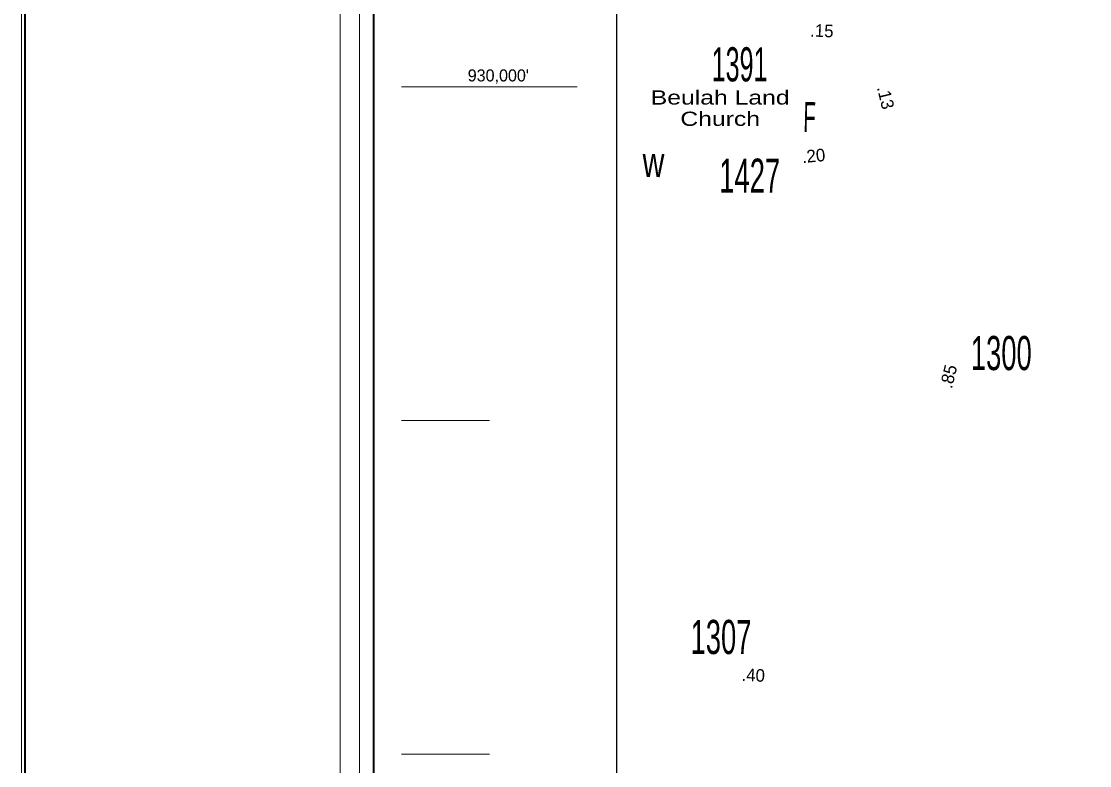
# Model space of a CAD drawing. Extents: x 401157 to 497788, y 242289 to 298686.
# Drawn here: x 401157 to 410925, y 277262 to 284063 of the extents above; entities that cross this region are included whole.
import ezdxf
from ezdxf.enums import TextEntityAlignment as Align

# ---------------------------------------------------------------- set-up
doc = ezdxf.new("R2010")
doc.units = 0
doc.header["$LTSCALE"] = 48
for name, color, linetype, lineweight in [('16', 7, 'Continuous', 40), ('20', 7, 'Continuous', 40), ('23', 7, 'Continuous', 25), ('40', 7, 'Continuous', 13), ('56', 7, 'Continuous', 25), ('61', 7, 'Continuous', 13), ('63', 7, 'Continuous', 25)]:
    doc.layers.add(name, color=color, linetype=linetype, lineweight=lineweight)

msp = doc.modelspace()

# ---------------------------------------------------------------- linework, layer by layer
at = {"layer": '16', "lineweight": 13}
msp.add_lwpolyline([(497787.69, 242289.45), (401157.05, 242289.45), (401157.05, 298686.49), (497787.69, 298686.49)], close=True, dxfattribs=at)
at = {"layer": '20'}
for points in [[(401192.05, 298651.49), (497752.69, 298651.49), (497752.69, 242324.45), (401192.05, 242324.45)], [(404379.91, 297542.53), (496827.19, 297542.53), (496827.19, 243416.17), (404379.91, 243416.17)]]:
    msp.add_lwpolyline(points, close=True, dxfattribs=at)
at = {"layer": '20', "lineweight": 13}
msp.add_lwpolyline([(404070.72, 297867.99), (404070.72, 243106.88), (404249.27, 243285.56), (404249.27, 297673.17), (496957.79, 297673.17), (496957.79, 243285.56), (404249.27, 243285.56), (404070.72, 243106.88), (497136.38, 243106.88), (497136.38, 297867.99)], close=True, dxfattribs=at)
at = {"layer": '61'}
msp.add_line((404631.66, 283464), (406240.66, 283464), dxfattribs=at)
for points in [[(404631.66, 280416), (404633.66, 280416), (404635.66, 280416), (404637.66, 280416), (404639.66, 280416), (404641.66, 280416), (404643.66, 280416), (404645.66, 280416), (404647.66, 280416), (404649.66, 280416), (404651.66, 280416), (404653.66, 280416), (404655.66, 280416), (404657.66, 280416), (404659.66, 280416), (404661.66, 280416), (404663.66, 280416), (404665.66, 280416), (404667.66, 280416), (404669.66, 280416), (404671.66, 280416), (404673.66, 280416), (404675.66, 280416), (404677.66, 280416), (404679.66, 280416), (404681.66, 280416), (404683.66, 280416), (404685.66, 280416), (404687.66, 280416), (404689.66, 280416), (404691.66, 280416), (404693.66, 280416), (404695.66, 280416), (404697.66, 280416), (404699.66, 280416), (404701.66, 280416), (404703.66, 280416), (404705.66, 280416), (404707.66, 280416), (404709.66, 280416), (404711.66, 280416), (404713.66, 280416), (404715.66, 280416), (404717.66, 280416), (404719.66, 280416), (404721.66, 280416), (404723.66, 280416), (404725.66, 280416), (404727.66, 280416), (404729.66, 280416), (404731.66, 280416), (404733.66, 280416), (404735.66, 280416), (404737.66, 280416), (404739.66, 280416), (404741.66, 280416), (404743.66, 280416), (404745.66, 280416), (404747.66, 280416), (404749.66, 280416), (404751.66, 280416), (404753.66, 280416), (404755.66, 280416), (404757.66, 280416), (404759.66, 280416), (404761.66, 280416), (404763.66, 280416), (404765.66, 280416), (404767.66, 280416), (404769.66, 280416), (404771.66, 280416), (404773.66, 280416), (404775.66, 280416), (404777.66, 280416), (404779.66, 280416), (404781.66, 280416), (404783.66, 280416), (404785.66, 280416), (404787.66, 280416), (404789.66, 280416), (404791.66, 280416), (404793.66, 280416), (404795.66, 280416), (404797.66, 280416), (404799.66, 280416), (404801.66, 280416), (404803.66, 280416), (404805.66, 280416), (404807.66, 280416), (404809.66, 280416), (404811.66, 280416), (404813.66, 280416), (404815.66, 280416), (404817.66, 280416), (404819.66, 280416), (404821.66, 280416), (404823.66, 280416), (404825.66, 280416), (404827.66, 280416), (404829.66, 280416)], [(404829.66, 280416), (404831.66, 280416), (404833.66, 280416), (404835.66, 280416), (404837.66, 280416), (404839.66, 280416), (404841.66, 280416), (404843.66, 280416), (404845.66, 280416), (404847.66, 280416), (404849.66, 280416), (404851.66, 280416), (404853.66, 280416), (404855.66, 280416), (404857.66, 280416), (404859.66, 280416), (404861.66, 280416), (404863.66, 280416), (404865.66, 280416), (404867.66, 280416), (404869.66, 280416), (404871.66, 280416), (404873.66, 280416), (404875.66, 280416), (404877.66, 280416), (404879.66, 280416), (404881.66, 280416), (404883.66, 280416), (404885.66, 280416), (404887.66, 280416), (404889.66, 280416), (404891.66, 280416), (404893.66, 280416), (404895.66, 280416), (404897.66, 280416), (404899.66, 280416), (404901.66, 280416), (404903.66, 280416), (404905.66, 280416), (404907.66, 280416), (404909.66, 280416), (404911.66, 280416), (404913.66, 280416), (404915.66, 280416), (404917.66, 280416), (404919.66, 280416), (404921.66, 280416), (404923.66, 280416), (404925.66, 280416), (404927.66, 280416), (404929.66, 280416), (404931.66, 280416), (404933.66, 280416), (404935.66, 280416), (404937.66, 280416), (404939.66, 280416), (404941.66, 280416), (404943.66, 280416), (404945.66, 280416), (404947.66, 280416), (404949.66, 280416), (404951.66, 280416), (404953.66, 280416), (404955.66, 280416), (404957.66, 280416), (404959.66, 280416), (404961.66, 280416), (404963.66, 280416), (404965.66, 280416), (404967.66, 280416), (404969.66, 280416), (404971.66, 280416), (404973.66, 280416), (404975.66, 280416), (404977.66, 280416), (404979.66, 280416), (404981.66, 280416), (404983.66, 280416), (404985.66, 280416), (404987.66, 280416), (404989.66, 280416), (404991.66, 280416), (404993.66, 280416), (404995.66, 280416), (404997.66, 280416), (404999.66, 280416), (405001.66, 280416), (405003.66, 280416), (405005.66, 280416), (405007.66, 280416), (405009.66, 280416), (405011.66, 280416), (405013.66, 280416), (405015.66, 280416), (405017.66, 280416), (405019.66, 280416), (405021.66, 280416), (405023.66, 280416), (405025.66, 280416), (405027.66, 280416)], [(405027.66, 280416), (405029.66, 280416), (405031.66, 280416), (405033.66, 280416), (405035.66, 280416), (405037.66, 280416), (405039.66, 280416), (405041.66, 280416), (405043.66, 280416), (405045.66, 280416), (405047.66, 280416), (405049.66, 280416), (405051.66, 280416), (405053.66, 280416), (405055.66, 280416), (405057.66, 280416), (405059.66, 280416), (405061.66, 280416), (405063.66, 280416), (405065.66, 280416), (405067.66, 280416), (405069.66, 280416), (405071.66, 280416), (405073.66, 280416), (405075.66, 280416), (405077.66, 280416), (405079.66, 280416), (405081.66, 280416), (405083.66, 280416), (405085.66, 280416), (405087.66, 280416), (405089.66, 280416), (405091.66, 280416), (405093.66, 280416), (405095.66, 280416), (405097.66, 280416), (405099.66, 280416), (405101.66, 280416), (405103.66, 280416), (405105.66, 280416), (405107.66, 280416), (405109.66, 280416), (405111.66, 280416), (405113.66, 280416), (405115.66, 280416), (405117.66, 280416), (405119.66, 280416), (405121.66, 280416), (405123.66, 280416), (405125.66, 280416), (405127.66, 280416), (405129.66, 280416), (405131.66, 280416), (405133.66, 280416), (405135.66, 280416), (405137.66, 280416), (405139.66, 280416), (405141.66, 280416), (405143.66, 280416), (405145.66, 280416), (405147.66, 280416), (405149.66, 280416), (405151.66, 280416), (405153.66, 280416), (405155.66, 280416), (405157.66, 280416), (405159.66, 280416), (405161.66, 280416), (405163.66, 280416), (405165.66, 280416), (405167.66, 280416), (405169.66, 280416), (405171.66, 280416), (405173.66, 280416), (405175.66, 280416), (405177.66, 280416), (405179.66, 280416), (405181.66, 280416), (405183.66, 280416), (405185.66, 280416), (405187.66, 280416), (405189.66, 280416), (405191.66, 280416), (405193.66, 280416), (405195.66, 280416), (405197.66, 280416), (405199.66, 280416), (405201.66, 280416), (405203.66, 280416), (405205.66, 280416), (405207.66, 280416), (405209.66, 280416), (405211.66, 280416), (405213.66, 280416), (405215.66, 280416), (405217.66, 280416), (405219.66, 280416), (405221.66, 280416), (405223.66, 280416), (405225.66, 280416)], [(405225.66, 280416), (405227.66, 280416), (405229.66, 280416), (405231.66, 280416), (405233.66, 280416), (405235.66, 280416), (405237.66, 280416), (405239.66, 280416), (405241.66, 280416), (405243.66, 280416), (405245.66, 280416), (405247.66, 280416), (405249.66, 280416), (405251.66, 280416), (405253.66, 280416), (405255.66, 280416), (405257.66, 280416), (405259.66, 280416), (405261.66, 280416), (405263.66, 280416), (405265.66, 280416), (405267.66, 280416), (405269.66, 280416), (405271.66, 280416), (405273.66, 280416), (405275.66, 280416), (405277.66, 280416), (405279.66, 280416), (405281.66, 280416), (405283.66, 280416), (405285.66, 280416), (405287.66, 280416), (405289.66, 280416), (405291.66, 280416), (405293.66, 280416), (405295.66, 280416), (405297.66, 280416), (405299.66, 280416), (405301.66, 280416), (405303.66, 280416), (405305.66, 280416), (405307.66, 280416), (405309.66, 280416), (405311.66, 280416), (405313.66, 280416), (405315.66, 280416), (405317.66, 280416), (405319.66, 280416), (405321.66, 280416), (405323.66, 280416), (405325.66, 280416), (405327.66, 280416), (405329.66, 280416), (405331.66, 280416), (405333.66, 280416), (405335.66, 280416), (405337.66, 280416), (405339.66, 280416), (405341.66, 280416), (405343.66, 280416), (405345.66, 280416), (405347.66, 280416), (405349.66, 280416), (405351.66, 280416), (405353.66, 280416), (405355.66, 280416), (405357.66, 280416), (405359.66, 280416), (405361.66, 280416), (405363.66, 280416), (405365.66, 280416), (405367.66, 280416), (405369.66, 280416), (405371.66, 280416), (405373.66, 280416), (405375.66, 280416), (405377.66, 280416), (405379.66, 280416), (405381.66, 280416), (405383.66, 280416), (405385.66, 280416), (405387.66, 280416), (405389.66, 280416), (405391.66, 280416), (405393.66, 280416), (405395.66, 280416), (405397.66, 280416), (405399.66, 280416), (405401.66, 280416), (405403.66, 280416), (405405.66, 280416), (405407.66, 280416), (405409.66, 280416), (405411.66, 280416), (405413.66, 280416), (405415.66, 280416), (405417.66, 280416), (405419.66, 280416), (405421.66, 280416), (405423.66, 280416)], [(405423.66, 280416), (405425.66, 280416), (405427.66, 280416), (405429.66, 280416), (405431.66, 280416), (405433.66, 280416), (405436.16, 280416)], [(404631.66, 277368), (404633.66, 277368), (404635.66, 277368), (404637.66, 277368), (404639.66, 277368), (404641.66, 277368), (404643.66, 277368), (404645.66, 277368), (404647.66, 277368), (404649.66, 277368), (404651.66, 277368), (404653.66, 277368), (404655.66, 277368), (404657.66, 277368), (404659.66, 277368), (404661.66, 277368), (404663.66, 277368), (404665.66, 277368), (404667.66, 277368), (404669.66, 277368), (404671.66, 277368), (404673.66, 277368), (404675.66, 277368), (404677.66, 277368), (404679.66, 277368), (404681.66, 277368), (404683.66, 277368), (404685.66, 277368), (404687.66, 277368), (404689.66, 277368), (404691.66, 277368), (404693.66, 277368), (404695.66, 277368), (404697.66, 277368), (404699.66, 277368), (404701.66, 277368), (404703.66, 277368), (404705.66, 277368), (404707.66, 277368), (404709.66, 277368), (404711.66, 277368), (404713.66, 277368), (404715.66, 277368), (404717.66, 277368), (404719.66, 277368), (404721.66, 277368), (404723.66, 277368), (404725.66, 277368), (404727.66, 277368), (404729.66, 277368), (404731.66, 277368), (404733.66, 277368), (404735.66, 277368), (404737.66, 277368), (404739.66, 277368), (404741.66, 277368), (404743.66, 277368), (404745.66, 277368), (404747.66, 277368), (404749.66, 277368), (404751.66, 277368), (404753.66, 277368), (404755.66, 277368), (404757.66, 277368), (404759.66, 277368), (404761.66, 277368), (404763.66, 277368), (404765.66, 277368), (404767.66, 277368), (404769.66, 277368), (404771.66, 277368), (404773.66, 277368), (404775.66, 277368), (404777.66, 277368), (404779.66, 277368), (404781.66, 277368), (404783.66, 277368), (404785.66, 277368), (404787.66, 277368), (404789.66, 277368), (404791.66, 277368), (404793.66, 277368), (404795.66, 277368), (404797.66, 277368), (404799.66, 277368), (404801.66, 277368), (404803.66, 277368), (404805.66, 277368), (404807.66, 277368), (404809.66, 277368), (404811.66, 277368), (404813.66, 277368), (404815.66, 277368), (404817.66, 277368), (404819.66, 277368), (404821.66, 277368), (404823.66, 277368), (404825.66, 277368), (404827.66, 277368), (404829.66, 277368)], [(404829.66, 277368), (404831.66, 277368), (404833.66, 277368), (404835.66, 277368), (404837.66, 277368), (404839.66, 277368), (404841.66, 277368), (404843.66, 277368), (404845.66, 277368), (404847.66, 277368), (404849.66, 277368), (404851.66, 277368), (404853.66, 277368), (404855.66, 277368), (404857.66, 277368), (404859.66, 277368), (404861.66, 277368), (404863.66, 277368), (404865.66, 277368), (404867.66, 277368), (404869.66, 277368), (404871.66, 277368), (404873.66, 277368), (404875.66, 277368), (404877.66, 277368), (404879.66, 277368), (404881.66, 277368), (404883.66, 277368), (404885.66, 277368), (404887.66, 277368), (404889.66, 277368), (404891.66, 277368), (404893.66, 277368), (404895.66, 277368), (404897.66, 277368), (404899.66, 277368), (404901.66, 277368), (404903.66, 277368), (404905.66, 277368), (404907.66, 277368), (404909.66, 277368), (404911.66, 277368), (404913.66, 277368), (404915.66, 277368), (404917.66, 277368), (404919.66, 277368), (404921.66, 277368), (404923.66, 277368), (404925.66, 277368), (404927.66, 277368), (404929.66, 277368), (404931.66, 277368), (404933.66, 277368), (404935.66, 277368), (404937.66, 277368), (404939.66, 277368), (404941.66, 277368), (404943.66, 277368), (404945.66, 277368), (404947.66, 277368), (404949.66, 277368), (404951.66, 277368), (404953.66, 277368), (404955.66, 277368), (404957.66, 277368), (404959.66, 277368), (404961.66, 277368), (404963.66, 277368), (404965.66, 277368), (404967.66, 277368), (404969.66, 277368), (404971.66, 277368), (404973.66, 277368), (404975.66, 277368), (404977.66, 277368), (404979.66, 277368), (404981.66, 277368), (404983.66, 277368), (404985.66, 277368), (404987.66, 277368), (404989.66, 277368), (404991.66, 277368), (404993.66, 277368), (404995.66, 277368), (404997.66, 277368), (404999.66, 277368), (405001.66, 277368), (405003.66, 277368), (405005.66, 277368), (405007.66, 277368), (405009.66, 277368), (405011.66, 277368), (405013.66, 277368), (405015.66, 277368), (405017.66, 277368), (405019.66, 277368), (405021.66, 277368), (405023.66, 277368), (405025.66, 277368), (405027.66, 277368)], [(405027.66, 277368), (405029.66, 277368), (405031.66, 277368), (405033.66, 277368), (405035.66, 277368), (405037.66, 277368), (405039.66, 277368), (405041.66, 277368), (405043.66, 277368), (405045.66, 277368), (405047.66, 277368), (405049.66, 277368), (405051.66, 277368), (405053.66, 277368), (405055.66, 277368), (405057.66, 277368), (405059.66, 277368), (405061.66, 277368), (405063.66, 277368), (405065.66, 277368), (405067.66, 277368), (405069.66, 277368), (405071.66, 277368), (405073.66, 277368), (405075.66, 277368), (405077.66, 277368), (405079.66, 277368), (405081.66, 277368), (405083.66, 277368), (405085.66, 277368), (405087.66, 277368), (405089.66, 277368), (405091.66, 277368), (405093.66, 277368), (405095.66, 277368), (405097.66, 277368), (405099.66, 277368), (405101.66, 277368), (405103.66, 277368), (405105.66, 277368), (405107.66, 277368), (405109.66, 277368), (405111.66, 277368), (405113.66, 277368), (405115.66, 277368), (405117.66, 277368), (405119.66, 277368), (405121.66, 277368), (405123.66, 277368), (405125.66, 277368), (405127.66, 277368), (405129.66, 277368), (405131.66, 277368), (405133.66, 277368), (405135.66, 277368), (405137.66, 277368), (405139.66, 277368), (405141.66, 277368), (405143.66, 277368), (405145.66, 277368), (405147.66, 277368), (405149.66, 277368), (405151.66, 277368), (405153.66, 277368), (405155.66, 277368), (405157.66, 277368), (405159.66, 277368), (405161.66, 277368), (405163.66, 277368), (405165.66, 277368), (405167.66, 277368), (405169.66, 277368), (405171.66, 277368), (405173.66, 277368), (405175.66, 277368), (405177.66, 277368), (405179.66, 277368), (405181.66, 277368), (405183.66, 277368), (405185.66, 277368), (405187.66, 277368), (405189.66, 277368), (405191.66, 277368), (405193.66, 277368), (405195.66, 277368), (405197.66, 277368), (405199.66, 277368), (405201.66, 277368), (405203.66, 277368), (405205.66, 277368), (405207.66, 277368), (405209.66, 277368), (405211.66, 277368), (405213.66, 277368), (405215.66, 277368), (405217.66, 277368), (405219.66, 277368), (405221.66, 277368), (405223.66, 277368), (405225.66, 277368)], [(405225.66, 277368), (405227.66, 277368), (405229.66, 277368), (405231.66, 277368), (405233.66, 277368), (405235.66, 277368), (405237.66, 277368), (405239.66, 277368), (405241.66, 277368), (405243.66, 277368), (405245.66, 277368), (405247.66, 277368), (405249.66, 277368), (405251.66, 277368), (405253.66, 277368), (405255.66, 277368), (405257.66, 277368), (405259.66, 277368), (405261.66, 277368), (405263.66, 277368), (405265.66, 277368), (405267.66, 277368), (405269.66, 277368), (405271.66, 277368), (405273.66, 277368), (405275.66, 277368), (405277.66, 277368), (405279.66, 277368), (405281.66, 277368), (405283.66, 277368), (405285.66, 277368), (405287.66, 277368), (405289.66, 277368), (405291.66, 277368), (405293.66, 277368), (405295.66, 277368), (405297.66, 277368), (405299.66, 277368), (405301.66, 277368), (405303.66, 277368), (405305.66, 277368), (405307.66, 277368), (405309.66, 277368), (405311.66, 277368), (405313.66, 277368), (405315.66, 277368), (405317.66, 277368), (405319.66, 277368), (405321.66, 277368), (405323.66, 277368), (405325.66, 277368), (405327.66, 277368), (405329.66, 277368), (405331.66, 277368), (405333.66, 277368), (405335.66, 277368), (405337.66, 277368), (405339.66, 277368), (405341.66, 277368), (405343.66, 277368), (405345.66, 277368), (405347.66, 277368), (405349.66, 277368), (405351.66, 277368), (405353.66, 277368), (405355.66, 277368), (405357.66, 277368), (405359.66, 277368), (405361.66, 277368), (405363.66, 277368), (405365.66, 277368), (405367.66, 277368), (405369.66, 277368), (405371.66, 277368), (405373.66, 277368), (405375.66, 277368), (405377.66, 277368), (405379.66, 277368), (405381.66, 277368), (405383.66, 277368), (405385.66, 277368), (405387.66, 277368), (405389.66, 277368), (405391.66, 277368), (405393.66, 277368), (405395.66, 277368), (405397.66, 277368), (405399.66, 277368), (405401.66, 277368), (405403.66, 277368), (405405.66, 277368), (405407.66, 277368), (405409.66, 277368), (405411.66, 277368), (405413.66, 277368), (405415.66, 277368), (405417.66, 277368), (405419.66, 277368), (405421.66, 277368), (405423.66, 277368)], [(405423.66, 277368), (405425.66, 277368), (405427.66, 277368), (405429.66, 277368), (405431.66, 277368), (405433.66, 277368), (405436.16, 277368)]]:
    msp.add_lwpolyline(points, dxfattribs=at)
at = {"layer": '63'}
msp.add_lwpolyline([(406600.25, 270949), (431667.81, 270949), (431667.81, 296912.92), (406600.25, 296912.92)], close=True, dxfattribs=at)

# ---------------------------------------------------------------- texts
at = {"layer": '23'}
for s, width, p in [('1391', 0.55, (407724.27, 283514.93)), ('1427', 0.6, (407816.91, 282497.22)), ('1300', 0.6, (410117.45, 280876.49)), ('1307', 0.6, (407554.59, 278281.58))]:
    msp.add_text(s, height=312, dxfattribs=dict(at, width=width)).set_placement(p, align=Align.CENTER)
at = {"layer": '40'}
for s, rotation, p in [('.15', 357.448, (408474.28, 283921.03)), ('.13', 283.652, (409004.82, 283354.21)), ('.20', 5.582, (408406.28, 282777.99)), ('.85', 76.547, (409690.72, 280805.18)), ('.40', 357.752, (407847.15, 278031.37))]:
    msp.add_text(s, height=115, rotation=rotation, dxfattribs=at).set_placement(p, align=Align.CENTER)
at = {"layer": '56', "width": 1.3}
for s, p in [('Beulah Land', (407546.91, 283303.26)), ('Church', (407546.91, 283108.26))]:
    msp.add_text(s, height=130, dxfattribs=at).set_placement(p, align=Align.CENTER)
at = {"layer": '56'}
for s, rotation, width, p in [('F', 358.667, 0.5, (408360.69, 283051.06)), ('w', 359.301, 0.75, (406934.71, 282640.26))]:
    msp.add_text(s, height=275, rotation=rotation, dxfattribs=dict(at, width=width)).set_placement(p, align=Align.CENTER)
at = {"layer": '61'}
msp.add_text("930,000'", height=110, dxfattribs=at).set_placement((405518.28, 283514.67), align=Align.CENTER)

doc.saveas('drawing.dxf')
